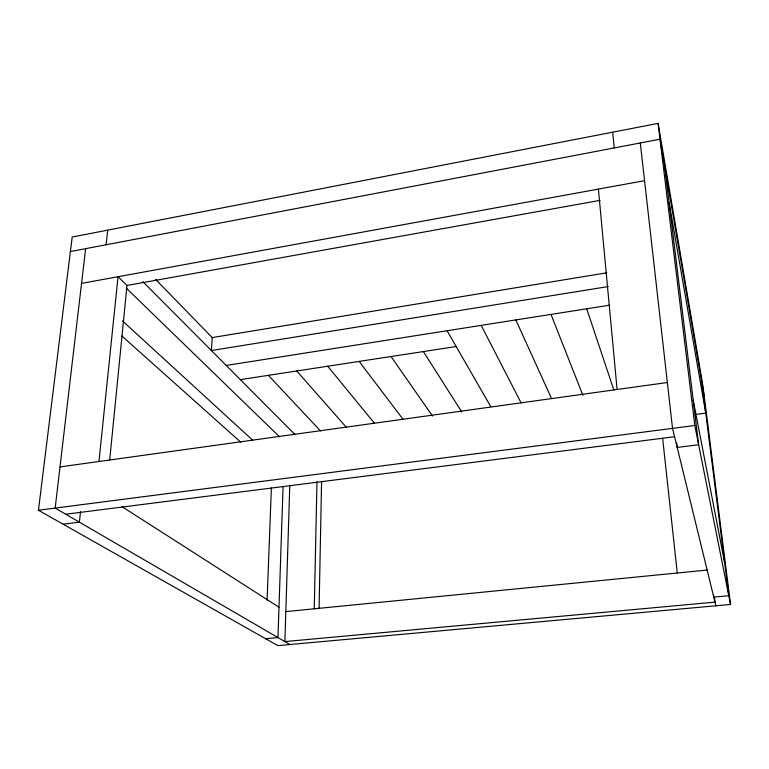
<?xml version="1.0" encoding="UTF-8"?>
<svg xmlns="http://www.w3.org/2000/svg" width="769" height="769" viewBox="0 0 769 769"><rect width="100%" height="100%" fill="white"/><g stroke="black" fill="none" stroke-linecap="round" stroke-linejoin="round"><path stroke-width="1.15" d="M319.087 608.452L321.577 481.375M314.252 608.798L316.972 481.779M289.788 485.239L284.876 641.586L714.997 602.127L714.439 597.494M283.079 486.537L277.965 637.559L265.613 638.712M267.093 600.099L271.37 488.027M155.598 279.368L212.206 337.581L211.388 350.529L608.241 286.558M109.707 459.9L127 285.472L118.032 276.725L98.98 461.487M80.534 511.568L79.39 522.17L63.116 524.208M106.122 244.763L107.727 230.133M85.628 248.666L55.166 508.098L289.942 644.528M38.45 510.251L72.19 237.025L658.101 123.376L702.856 385.432L730.55 604.453L277.849 645.624L38.45 510.251L694.801 425.488L730.55 604.453M70.392 251.569L660.023 139.218L704.366 397.371M81.552 283.377L644.557 180.686M127 285.472L600.147 200.344M212.206 337.581L606.741 272.812M226.23 365.448L609.702 305.178M240.351 379.636L456.171 346.531M60.001 466.908L667.348 382.51M695.272 414.52L705.759 413.136L669.145 203.016M65.74 514.24L674.567 436.725M285.818 611.605L707.576 570.021M121.963 506.608L278.993 607.222M121.944 336.053L240.784 442.204M122.521 320.913L252.693 440.204M126.472 288.298L279.445 436.744M142.784 281.598L294.998 434.552M268.362 375.339L320.5 430.928M296.747 370.985L346.3 427.256M327.729 366.236L374.445 423.248M359.152 361.411L402.956 419.192M391.027 356.528L432.524 416.048M423.363 351.568L461.756 411.905M447.077 330.737L490.785 406.666M481.192 325.383L521.161 402.975M515.826 319.933L551.575 398.573M550.989 314.406L582.921 395.372M586.699 308.792L613.806 389.902M715.891 605.789L672.529 428.371L640.298 142.976M693.205 400.12L724.648 562.773M702.116 384.308L728.81 595.725L713.776 597.119L713.497 594.773M664.637 166.075L698.656 444.761L677.191 447.443L676.653 442.761M658.101 123.376L694.801 425.488M662.628 438.224L677.278 573.011M612.653 132.191L614.258 147.936M598.407 189.107L617.094 389.499"/></g></svg>
